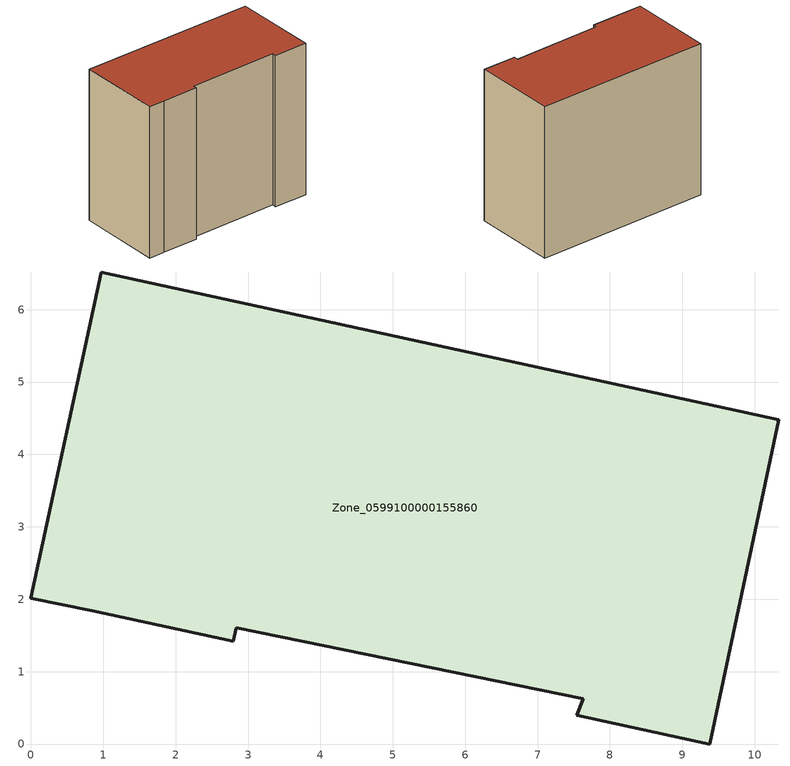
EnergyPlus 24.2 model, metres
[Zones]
Zone_0599100000155860
 floor ground (C_G): 2.84,1.61 2.8,1.42 0.85,1.84 0,2.01 0.97,6.52 10.33,4.48 9.38,0 7.54,0.4 7.63,0.62 z0
 wall outside (C_F): 2.8,1.42 2.84,1.61 7.63,0.62 7.54,0.4 9.38,0 10.33,4.48 0.97,6.52 0,2.01 0.85,1.84 2.8,1.42 z0:8.37
 roof outside (C_R): 7.63,0.62 7.54,0.4 9.38,0 10.33,4.48 0.97,6.52 0,2.01 0.85,1.84 2.8,1.42 2.84,1.61 z8.37
[BUILDING]
Pand.0599100000155860: North Axis=0; Terrain=City; Loads Convergence Tolerance Value=0.04; Temperature Convergence Tolerance Value=0.4; Solar Distribution=FullExterior; Maximum Number of Warmup Days=25; Minimum Number of Warmup Days=1
[Site:Location]
Rotterdam.The.Hague.AP_ZH_NLD Design_Conditions: Latitude=51.96; Longitude=4.45; Time Zone=1; Elevation=-4.5
[SITE:GROUNDTEMPERATURE:BUILDINGSURFACE]
18, 18, 18, 18, 18, 18, 18, 18, 18, 18, 18, 18
[MATERIAL] Thermal Absorptance=0.9; Solar Absorptance=0.7; Visible Absorptance=0.7
Name | Roughness | Thickness | Conductivity | Density | Specific Heat
G.TI.1975-1991 | MediumSmooth | 0.15 | 0.288461 | 540 | 1210
F.TI.1975-1991 | Rough | 0.3 | 0.230769 | 1920 | 840
R.TI.1975-1991 | MediumRough | 0.2 | 0.153846 | 1500 | 1000
[CONSTRUCTION]
C_G: G.TI.1975-1991
C_F: F.TI.1975-1991
C_R: R.TI.1975-1991
[ZONE]
Zone_0599100000155860: Type=1; Multiplier=1; Ceiling Height=Autocalculate; Volume=Autocalculate; Floor Area=autocalculate; Part of Total Floor Area=Yes
[ZONEINFILTRATION:DESIGNFLOWRATE]
Infil_Zone_0599100000155860: Zone or ZoneList or Space or SpaceList=Zone_0599100000155860; Schedule=AlwaysOn; Design Flow Rate Calculation Method=Flow/Area; Flow Rate per Floor Area=0.003; Constant Term Coefficient=1; Temperature Term Coefficient=0; Velocity Term Coefficient=0; Velocity Squared Term Coefficient=0
[HVACTEMPLATE:ZONE:IDEALLOADSAIRSYSTEM]
Zone_0599100000155860: Maximum Heating Supply Air Temperature=50; Minimum Cooling Supply Air Temperature=13; Maximum Heating Supply Air Humidity Ratio=0.0156; Minimum Cooling Supply Air Humidity Ratio=0.0077; Heating Limit=NoLimit; Cooling Limit=NoLimit; Dehumidification Control Type=ConstantSensibleHeatRatio; Cooling Sensible Heat Ratio=0.7; Dehumidification Setpoint=60; Humidification Control Type=None; Humidification Setpoint=30; Outdoor Air Method=None; Outdoor Air Flow Rate per Person=0.00944; Outdoor Air Flow Rate per Zone Floor Area=0; Outdoor Air Flow Rate per Zone=0; Demand Controlled Ventilation Type=None; Outdoor Air Economizer Type=NoEconomizer; Heat Recovery Type=None; Sensible Heat Recovery Effectiveness=0.7; Latent Heat Recovery Effectiveness=0.65
[ZONECONTROL:THERMOSTAT]
ThermostatControl_Zone_0599100000155860: Zone or ZoneList=Zone_0599100000155860; Control Type Schedule=DualSetpointControlType; Control 1=Thermostat_Zone_0599100000155860; Temperature Difference Between Cutout And Setpoint=0
[THERMOSTATSETPOINT:DUALSETPOINT]
Thermostat_Zone_0599100000155860: Heating Setpoint Temperature Schedule=HeatingSetpoint_Zone_0599100000155860; Cooling Setpoint Temperature Schedule=CoolingSetpoint_Zone_0599100000155860
[SCHEDULE:COMPACT]
HeatingSetpoint_Zone_0599100000155860: Through: 12/31, For: AllDays, Until: 24:00, 21
CoolingSetpoint_Zone_0599100000155860: Through: 12/31, For: AllDays, Until: 24:00, 24
DualSetpointControlType: Through: 12/31, For: AllDays, Until: 24:00, 4
AlwaysOn: Through: 12/31, For: AllDays, Until: 24:00, 1
